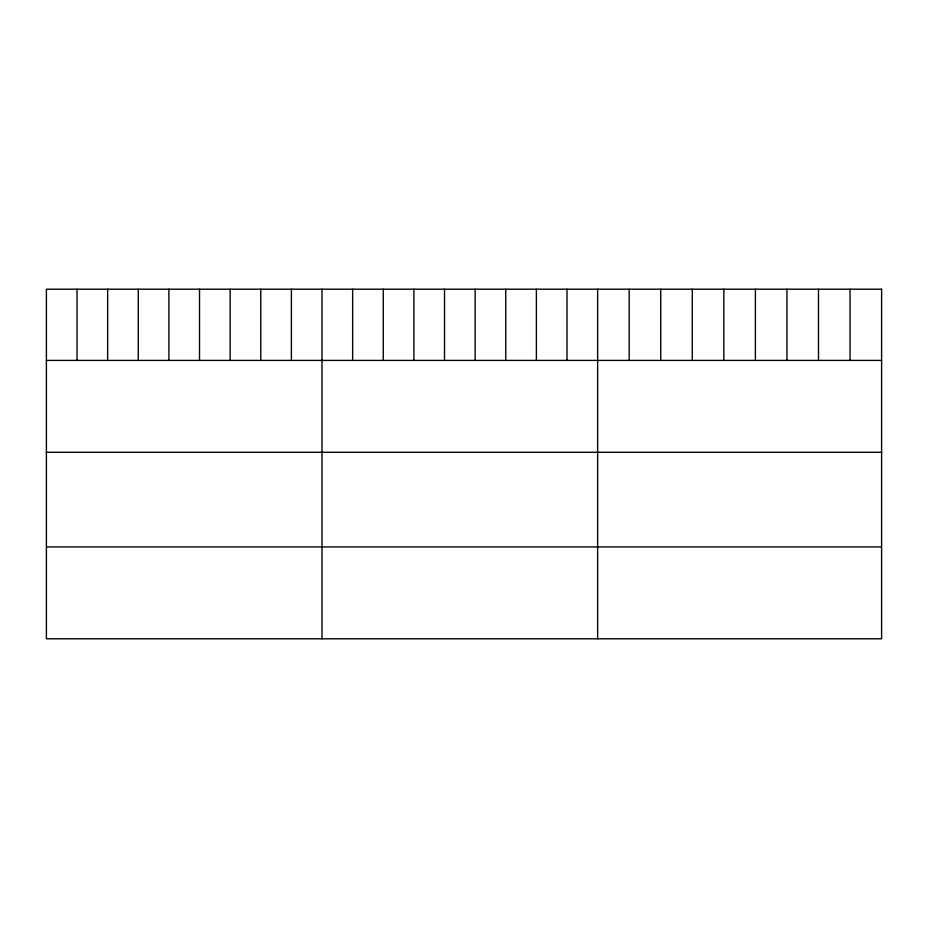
<?xml version="1.0" encoding="UTF-8"?>
<svg xmlns="http://www.w3.org/2000/svg" width="928" height="928" viewBox="0 0 928 928"><rect width="100%" height="100%" fill="white"/><g stroke="black" fill="none" stroke-linecap="round" stroke-linejoin="round"><path stroke-width="1.39" d="M46.4 360.412L881.6 360.412M46.4 452.284L881.6 452.284M46.4 546.928L881.6 546.928M850.048 289.2L850.048 360.412M818.496 289.2L818.496 360.412M786.944 289.2L786.944 360.412M755.392 289.2L755.392 360.412M723.84 289.2L723.84 360.412M692.288 289.2L692.288 360.412M660.736 289.2L660.736 360.412M629.184 289.2L629.184 360.412M597.632 289.2L597.632 638.8M567.008 289.2L567.008 360.412M536.384 289.2L536.384 360.412M505.76 289.2L505.76 360.412M475.136 289.2L475.136 360.412M444.512 289.2L444.512 360.412M413.888 289.2L413.888 360.412M383.264 289.2L383.264 360.412M352.64 289.2L352.64 360.412M322.016 289.2L322.016 638.8M291.392 289.2L291.392 360.412M260.768 289.2L260.768 360.412M230.144 289.2L230.144 360.412M199.52 289.2L199.52 360.412M168.896 289.2L168.896 360.412M138.272 289.2L138.272 360.412M107.648 289.2L107.648 360.412M77.024 289.2L77.024 360.412M881.6 289.2L46.4 289.2L46.4 638.8L881.6 638.8L881.6 289.2"/></g></svg>
